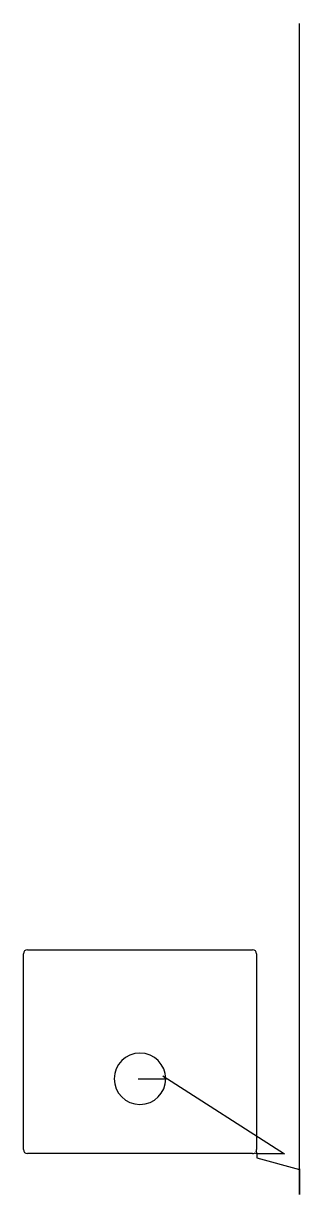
# Model space of a CAD drawing. Header units: metres. Extents: x 20 to 369, y 0 to 1480.
import ezdxf

# ---------------------------------------------------------------- set-up
doc = ezdxf.new("R2010")
doc.units = ezdxf.units.M

msp = doc.modelspace()

# ---------------------------------------------------------------- linework, layer by layer
at = {"layer": 'TOOL_0'}
for p, q in [((368.957, 1478.876), (368.957, 1479.876)), ((368.957, 32.725), (368.957, 1478.876)), ((20.132, 56.815), (20.132, 304.315)), ((25.132, 309.315), (309.632, 309.315)), ((314.632, 304.315), (314.632, 56.815)), ((199.882, 146.315), (196.346, 149.851)), ((196.346, 149.851), (349.824, 51.585)), ((164.882, 146.315), (199.882, 146.315)), ((309.632, 51.815), (25.132, 51.815)), ((314.824, 51.585), (311.928, 52.373)), ((314.057, 54.487), (314.824, 51.585)), ((349.824, 51.585), (314.824, 51.585)), ((314.824, 51.585), (314.824, 46.585)), ((314.824, 46.585), (368.957, 31.725)), ((368.957, 31.725), (368.957, 32.725)), ((368.957, 32.725), (368.957, 0)), ((368.957, 31.725), (368.957, 32.725)), ((368.957, 0), (368.957, 31.725))]:
    msp.add_line(p, q, dxfattribs=at)
for centre, radius, start, end in [((25.132, 304.315), 5, 90, 180), ((309.632, 304.315), 5, 0, 90), ((167.382, 146.315), 32.5, 0, 180), ((167.382, 146.315), 32.5, 180, 0), ((25.132, 56.815), 5, 180, 270), ((309.632, 56.815), 5, 270, 297.333732), ((309.632, 56.815), 5, 332.251066, 0)]:
    msp.add_arc(centre, radius, start, end, dxfattribs=at)

doc.saveas('drawing.dxf')
